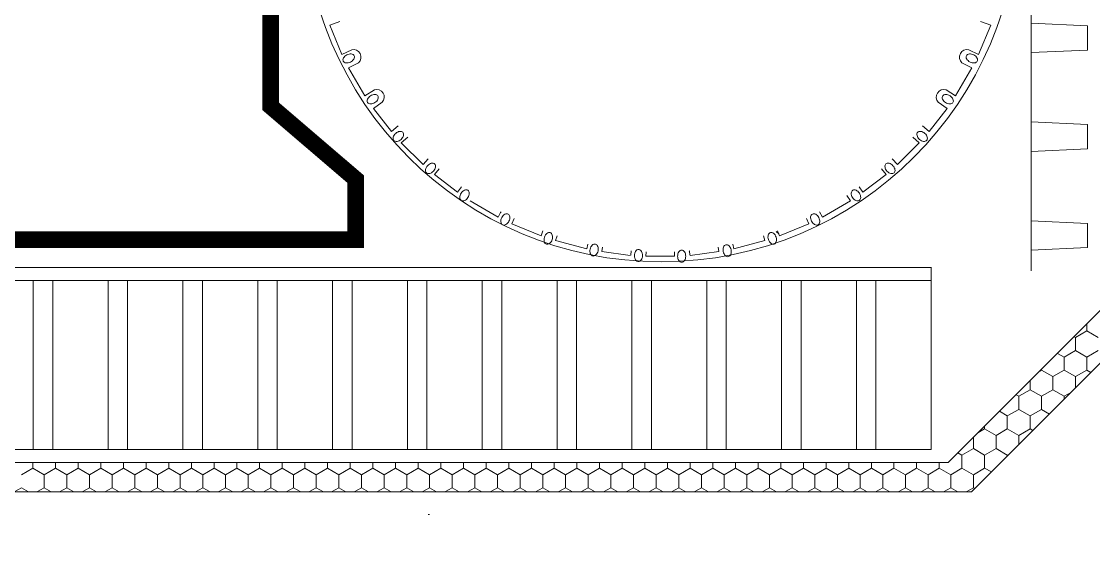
# Model space of a CAD drawing. Header units: millimetres. Extents: x -1245 to 7283, y 1609 to 4579.
# Drawn here: x 5638.9 to 5768.9, y 2996.7 to 3062.2 of the extents above; entities that cross this region are included whole.
import ezdxf

# ---------------------------------------------------------------- set-up
doc = ezdxf.new("R2010")
doc.units = ezdxf.units.MM

msp = doc.modelspace()

# ---------------------------------------------------------------- hatches: boundary and pattern name
at = {"lineweight": 5}
h = msp.add_hatch(dxfattribs=at)
h.set_pattern_fill('AR-CONC', color=256)
h.set_pattern_definition([(50, (-4596.65, 1603.03), (182.1847, -15.939), [19.05, -209.55]), (355, (-4596.65, 1603.03), (-35.2434, 191.057), [15.24, -167.6406]), (100.4514, (-4581.46, 1601.7), (146.9412, 175.1178), [16.19, -178.0902]), (46.1842, (-4596.65, 1653.83), (271.079, -42.0423), [28.575, -314.325]), (96.6356, (-4574.06, 1650.32), (237.404, 247.426), [24.285, -267.1356]), (351.1842, (-4596.65, 1653.83), (237.404, 247.426), [22.86, -251.46]), (21, (-4571.25, 1641.13), (151.6144, -102.2652), [19.05, -209.55]), (326, (-4571.25, 1641.13), (61.802, 184.188), [15.24, -167.64]), (71.4514, (-4558.61, 1632.6), (213.4164, 81.9228), [16.19, -178.09]), (37.5, (-4596.646, 1603.026), (3.0886, 84.55504), [0, -165.608, 0, -170.18, 0, -168.275]), (7.5, (-4596.65, 1603.03), (66.8197, 100.1806), [0, -97.028, 0, -161.798, 0, -64.135]), (327.5, (-4653.29, 1603.026), (135.5906, -5.72874), [0, -63.5, 0, -198.12, 0, -262.89]), (317.5, (-4678.69, 1603.03), (148.1292, 25.4265), [0, -82.55, 0, -131.572, 0, -186.69])])
h.paths.add_polyline_path([(5919.24, 3505.11), (5774.1, 3505.11), (5774.1, 3025.08), (5754.1, 3005.08), (3666.85, 3005.08), (3646.85, 3025.08), (3646.85, 3505.11), (3501.7, 3505.11), (3501.7, 2859.93), (3646.85, 2859.93), (5774.1, 2859.93), (5919.24, 2859.93)])

# ---------------------------------------------------------------- linework, layer by layer
for p, q in [((5761.36, 3252.31), (5761.36, 3031.94)), ((5676.26, 3061.78), (5677.49, 3062.22)), ((5677.73, 3058.22), (5676.26, 3061.78)), ((5754.98, 3058.22), (5756.45, 3061.78)), ((5756.45, 3061.78), (5755.22, 3062.22)), ((5677.73, 3058.22), (5678.92, 3058.78)), ((5754.98, 3058.22), (5753.79, 3058.78)), ((5678.55, 3056.57), (5679.75, 3057.2)), ((5680.53, 3053.17), (5678.55, 3056.57)), ((5752.18, 3053.17), (5754.16, 3056.57)), ((5754.16, 3056.57), (5752.96, 3057.2)), ((5680.53, 3053.17), (5681.67, 3053.91)), ((5752.18, 3053.17), (5751.04, 3053.91)), ((5681.56, 3051.65), (5682.63, 3052.41)), ((5683.73, 3048.85), (5681.56, 3051.65)), ((5748.98, 3048.85), (5751.15, 3051.65)), ((5751.15, 3051.65), (5750.07, 3052.41)), ((5683.73, 3048.85), (5684.56, 3049.55)), ((5748.98, 3048.85), (5748.15, 3049.55)), ((5684.94, 3047.47), (5685.71, 3048.17)), ((5687.58, 3044.84), (5684.94, 3047.47)), ((5745.13, 3044.84), (5747.77, 3047.47)), ((5747.77, 3047.47), (5747, 3048.17)), ((5687.58, 3044.84), (5688.21, 3045.54)), ((5745.13, 3044.84), (5744.5, 3045.54)), ((5688.96, 3043.63), (5689.53, 3044.32)), ((5691.76, 3041.47), (5688.96, 3043.63)), ((5740.94, 3041.47), (5743.75, 3043.63)), ((5743.75, 3043.63), (5743.18, 3044.32)), ((5691.76, 3041.47), (5692.24, 3042.14)), ((5739.42, 3040.44), (5738.99, 3041.1)), ((5740.94, 3041.47), (5740.47, 3042.14)), ((5696.69, 3038.47), (5693.29, 3040.44)), ((5736.02, 3038.47), (5739.42, 3040.44)), ((5696.69, 3038.47), (5697.02, 3039.1)), ((5696.97, 3039.01), (5697.05, 3039.09)), ((5736.02, 3038.47), (5735.69, 3039.1)), ((5698.34, 3037.66), (5698.63, 3038.28)), ((5701.91, 3036.19), (5698.34, 3037.66)), ((5730.8, 3036.19), (5734.37, 3037.66)), ((5734.37, 3037.66), (5734.08, 3038.28)), ((5701.91, 3036.19), (5702.12, 3036.78)), ((5703.65, 3035.61), (5703.83, 3036.18)), ((5729.06, 3035.61), (5728.88, 3036.18)), ((5730.73, 3036.41), (5730.42, 3036.72)), ((5730.8, 3036.19), (5730.59, 3036.78)), ((5707.45, 3034.61), (5703.65, 3035.61)), ((5707.45, 3034.61), (5707.57, 3035.17)), ((5709.26, 3034.26), (5709.35, 3034.81)), ((5709.35, 3034.8), (5709.33, 3034.82)), ((5723.45, 3034.26), (5723.36, 3034.81)), ((5725.26, 3034.61), (5725.14, 3035.17)), ((5725.26, 3034.61), (5729.06, 3035.61)), ((5712.71, 3033.81), (5709.26, 3034.26)), ((5712.77, 3033.82), (5712.82, 3034.36)), ((5714.61, 3033.71), (5714.63, 3034.24)), ((5714.61, 3033.71), (5718.1, 3033.71)), ((5718.1, 3033.71), (5718.08, 3034.24)), ((5719.9, 3034.31), (5719.85, 3034.36)), ((5719.94, 3033.82), (5719.89, 3034.36)), ((5720, 3033.81), (5723.45, 3034.26)), ((5508.85, 3032.34), (5749.27, 3032.34)), ((5749.23, 3032.34), (5749.23, 3010.24)), ((5515.56, 3030.76), (5749.23, 3030.76)), ((5640.29, 3030.76), (5640.29, 3010.24)), ((5642.66, 3030.76), (5642.66, 3010.24)), ((5649.37, 3030.76), (5649.37, 3010.24)), ((5651.74, 3030.76), (5651.74, 3010.24)), ((5658.45, 3030.76), (5658.45, 3010.24)), ((5660.81, 3030.76), (5660.81, 3010.24)), ((5667.52, 3030.76), (5667.52, 3010.24)), ((5669.89, 3030.76), (5669.89, 3010.24)), ((5676.6, 3030.76), (5676.6, 3010.24)), ((5678.97, 3030.76), (5678.97, 3010.24)), ((5685.68, 3030.76), (5685.68, 3010.24)), ((5688.05, 3030.76), (5688.05, 3010.24)), ((5694.76, 3030.76), (5694.76, 3010.24)), ((5697.13, 3030.76), (5697.13, 3010.24)), ((5703.84, 3030.76), (5703.84, 3010.24)), ((5706.21, 3030.76), (5706.21, 3010.24)), ((5712.92, 3030.76), (5712.92, 3010.24)), ((5715.28, 3030.76), (5715.28, 3010.24)), ((5721.99, 3030.76), (5721.99, 3010.24)), ((5724.36, 3030.76), (5724.36, 3010.24)), ((5731.07, 3030.76), (5731.07, 3010.24)), ((5733.44, 3030.76), (5733.44, 3010.24)), ((5740.15, 3030.76), (5740.15, 3010.24)), ((5742.52, 3030.76), (5742.52, 3010.24)), ((5515.56, 3010.24), (5749.23, 3010.24))]:
    msp.add_line(p, q, dxfattribs=at)
at = {"linetype": 'Continuous', "lineweight": 5}
for p, q in [((5768.09, 3024.63), (5768.09, 3025.45)), ((5768.09, 3024.63), (5766.71, 3023.84)), ((5769.46, 3023.84), (5768.09, 3024.63)), ((5766.71, 3023.84), (5766.56, 3023.92)), ((5766.71, 3022.25), (5766.71, 3023.84)), ((5765.34, 3021.46), (5764.55, 3021.91)), ((5766.71, 3022.25), (5765.34, 3021.46)), ((5765.34, 3019.87), (5765.34, 3021.46)), ((5768.09, 3021.46), (5766.71, 3022.25)), ((5769.46, 3022.25), (5768.09, 3021.46)), ((5768.09, 3019.87), (5768.09, 3021.46)), ((5762.59, 3019.87), (5762.4, 3019.76)), ((5762.59, 3019.87), (5762.59, 3019.95)), ((5763.96, 3019.08), (5762.59, 3019.87)), ((5765.34, 3019.87), (5763.96, 3019.08)), ((5763.96, 3017.49), (5763.96, 3019.08)), ((5766.71, 3019.08), (5765.34, 3019.87)), ((5768.09, 3019.87), (5766.71, 3019.08)), ((5766.71, 3017.69), (5766.71, 3019.08)), ((5768.6, 3019.58), (5768.09, 3019.87)), ((5761.21, 3017.49), (5761.21, 3018.57)), ((5759.84, 3016.7), (5759.52, 3016.88)), ((5761.21, 3017.49), (5759.84, 3016.7)), ((5759.84, 3015.11), (5759.84, 3016.7)), ((5762.59, 3016.7), (5761.21, 3017.49)), ((5763.96, 3017.49), (5762.59, 3016.7)), ((5762.59, 3015.11), (5762.59, 3016.7)), ((5765.34, 3016.7), (5763.96, 3017.49)), ((5766.23, 3017.21), (5765.34, 3016.7)), ((5765.34, 3016.32), (5765.34, 3016.7)), ((5759.84, 3015.11), (5758.46, 3014.31)), ((5761.21, 3014.31), (5759.84, 3015.11)), ((5762.59, 3015.11), (5761.21, 3014.31)), ((5763.56, 3014.54), (5762.59, 3015.11)), ((5758.46, 3014.31), (5757.5, 3014.87)), ((5758.46, 3012.73), (5758.46, 3014.31)), ((5761.21, 3012.73), (5761.21, 3014.31)), ((5755.71, 3012.73), (5754.89, 3012.25)), ((5755.71, 3012.73), (5755.71, 3013.08)), ((5757.09, 3011.93), (5755.71, 3012.73)), ((5758.46, 3012.73), (5757.09, 3011.93)), ((5759.84, 3011.93), (5758.46, 3012.73)), ((5761.21, 3012.73), (5759.84, 3011.93)), ((5761.55, 3012.53), (5761.21, 3012.73)), ((5754.34, 3010.35), (5754.34, 3011.7)), ((5757.09, 3010.35), (5757.09, 3011.93)), ((5759.84, 3010.82), (5759.84, 3011.93)), ((5752.96, 3009.55), (5752.47, 3009.83)), ((5754.34, 3010.35), (5752.96, 3009.55)), ((5755.71, 3009.55), (5754.34, 3010.35)), ((5757.09, 3010.35), (5755.71, 3009.55)), ((5758.46, 3009.55), (5757.09, 3010.35)), ((5640.23, 3007.96), (5640.23, 3008.66)), ((5642.98, 3007.96), (5642.98, 3008.66)), ((5645.73, 3007.96), (5645.73, 3008.66)), ((5648.48, 3007.96), (5648.48, 3008.66)), ((5651.23, 3007.96), (5651.23, 3008.66)), ((5653.98, 3007.96), (5653.98, 3008.66)), ((5656.73, 3007.96), (5656.73, 3008.66)), ((5659.48, 3007.96), (5659.48, 3008.66)), ((5662.23, 3007.96), (5662.23, 3008.66)), ((5664.98, 3007.96), (5664.98, 3008.66)), ((5667.73, 3007.96), (5667.73, 3008.66)), ((5670.47, 3007.96), (5670.47, 3008.66)), ((5673.22, 3007.96), (5673.22, 3008.66)), ((5675.97, 3007.96), (5675.97, 3008.66)), ((5678.72, 3007.96), (5678.72, 3008.66)), ((5681.47, 3007.96), (5681.47, 3008.66)), ((5684.22, 3007.96), (5684.22, 3008.66)), ((5686.97, 3007.96), (5686.97, 3008.66)), ((5689.72, 3007.96), (5689.72, 3008.66)), ((5692.47, 3007.96), (5692.47, 3008.66)), ((5695.22, 3007.96), (5695.22, 3008.66)), ((5697.97, 3007.96), (5697.97, 3008.66)), ((5700.72, 3007.96), (5700.72, 3008.66)), ((5703.47, 3007.96), (5703.47, 3008.66)), ((5706.22, 3007.96), (5706.22, 3008.66)), ((5708.97, 3007.96), (5708.97, 3008.66)), ((5711.72, 3007.96), (5711.72, 3008.66)), ((5714.47, 3007.96), (5714.47, 3008.66)), ((5717.22, 3007.96), (5717.22, 3008.66)), ((5719.97, 3007.96), (5719.97, 3008.66)), ((5722.72, 3007.96), (5722.72, 3008.66)), ((5725.47, 3007.96), (5725.47, 3008.66)), ((5728.22, 3007.96), (5728.22, 3008.66)), ((5730.97, 3007.96), (5730.97, 3008.66)), ((5733.72, 3007.96), (5733.72, 3008.66)), ((5736.47, 3007.96), (5736.47, 3008.66)), ((5739.22, 3007.96), (5739.22, 3008.66)), ((5741.97, 3007.96), (5741.97, 3008.66)), ((5744.71, 3007.96), (5744.71, 3008.66)), ((5747.46, 3007.96), (5747.46, 3008.66)), ((5750.21, 3007.96), (5750.21, 3008.66)), ((5752.96, 3007.96), (5752.96, 3009.55)), ((5755.71, 3007.96), (5755.71, 3009.55)), ((5758.72, 3009.7), (5758.46, 3009.55)), ((5758.46, 3009.44), (5758.46, 3009.55)), ((5640.23, 3007.96), (5638.85, 3007.17)), ((5641.6, 3007.17), (5640.23, 3007.96)), ((5642.98, 3007.96), (5641.6, 3007.17)), ((5641.6, 3005.58), (5641.6, 3007.17)), ((5644.35, 3007.17), (5642.98, 3007.96)), ((5645.73, 3007.96), (5644.35, 3007.17)), ((5644.35, 3005.58), (5644.35, 3007.17)), ((5647.1, 3007.17), (5645.73, 3007.96)), ((5648.48, 3007.96), (5647.1, 3007.17)), ((5647.1, 3005.58), (5647.1, 3007.17)), ((5649.85, 3007.17), (5648.48, 3007.96)), ((5651.23, 3007.96), (5649.85, 3007.17)), ((5649.85, 3005.58), (5649.85, 3007.17)), ((5652.6, 3007.17), (5651.23, 3007.96)), ((5653.98, 3007.96), (5652.6, 3007.17)), ((5652.6, 3005.58), (5652.6, 3007.17)), ((5655.35, 3007.17), (5653.98, 3007.96)), ((5656.73, 3007.96), (5655.35, 3007.17)), ((5655.35, 3005.58), (5655.35, 3007.17)), ((5658.1, 3007.17), (5656.73, 3007.96)), ((5659.48, 3007.96), (5658.1, 3007.17)), ((5658.1, 3005.58), (5658.1, 3007.17)), ((5660.85, 3007.17), (5659.48, 3007.96)), ((5662.23, 3007.96), (5660.85, 3007.17)), ((5660.85, 3005.58), (5660.85, 3007.17)), ((5663.6, 3007.17), (5662.23, 3007.96)), ((5664.98, 3007.96), (5663.6, 3007.17)), ((5663.6, 3005.58), (5663.6, 3007.17)), ((5666.35, 3007.17), (5664.98, 3007.96)), ((5667.73, 3007.96), (5666.35, 3007.17)), ((5666.35, 3005.58), (5666.35, 3007.17)), ((5669.1, 3007.17), (5667.73, 3007.96)), ((5670.47, 3007.96), (5669.1, 3007.17)), ((5669.1, 3005.58), (5669.1, 3007.17)), ((5671.85, 3007.17), (5670.47, 3007.96)), ((5673.22, 3007.96), (5671.85, 3007.17)), ((5671.85, 3005.58), (5671.85, 3007.17)), ((5674.6, 3007.17), (5673.22, 3007.96)), ((5675.97, 3007.96), (5674.6, 3007.17)), ((5674.6, 3005.58), (5674.6, 3007.17)), ((5677.35, 3007.17), (5675.97, 3007.96)), ((5678.72, 3007.96), (5677.35, 3007.17)), ((5677.35, 3005.58), (5677.35, 3007.17)), ((5680.1, 3007.17), (5678.72, 3007.96)), ((5681.47, 3007.96), (5680.1, 3007.17)), ((5680.1, 3005.58), (5680.1, 3007.17)), ((5682.85, 3007.17), (5681.47, 3007.96)), ((5684.22, 3007.96), (5682.85, 3007.17)), ((5682.85, 3005.58), (5682.85, 3007.17)), ((5685.6, 3007.17), (5684.22, 3007.96)), ((5686.97, 3007.96), (5685.6, 3007.17)), ((5685.6, 3005.58), (5685.6, 3007.17)), ((5688.35, 3007.17), (5686.97, 3007.96)), ((5689.72, 3007.96), (5688.35, 3007.17)), ((5688.35, 3005.58), (5688.35, 3007.17)), ((5691.1, 3007.17), (5689.72, 3007.96)), ((5692.47, 3007.96), (5691.1, 3007.17)), ((5691.1, 3005.58), (5691.1, 3007.17)), ((5693.85, 3007.17), (5692.47, 3007.96)), ((5695.22, 3007.96), (5693.85, 3007.17)), ((5693.85, 3005.58), (5693.85, 3007.17)), ((5696.6, 3007.17), (5695.22, 3007.96)), ((5697.97, 3007.96), (5696.6, 3007.17)), ((5696.6, 3005.58), (5696.6, 3007.17)), ((5699.35, 3007.17), (5697.97, 3007.96)), ((5700.72, 3007.96), (5699.35, 3007.17)), ((5699.35, 3005.58), (5699.35, 3007.17)), ((5702.1, 3007.17), (5700.72, 3007.96)), ((5703.47, 3007.96), (5702.1, 3007.17)), ((5702.1, 3005.58), (5702.1, 3007.17)), ((5704.85, 3007.17), (5703.47, 3007.96)), ((5706.22, 3007.96), (5704.85, 3007.17)), ((5704.85, 3005.58), (5704.85, 3007.17)), ((5707.59, 3007.17), (5706.22, 3007.96)), ((5708.97, 3007.96), (5707.59, 3007.17)), ((5707.59, 3005.58), (5707.59, 3007.17)), ((5710.34, 3007.17), (5708.97, 3007.96)), ((5711.72, 3007.96), (5710.34, 3007.17)), ((5710.34, 3005.58), (5710.34, 3007.17)), ((5713.09, 3007.17), (5711.72, 3007.96)), ((5714.47, 3007.96), (5713.09, 3007.17)), ((5713.09, 3005.58), (5713.09, 3007.17)), ((5715.84, 3007.17), (5714.47, 3007.96)), ((5717.22, 3007.96), (5715.84, 3007.17)), ((5715.84, 3005.58), (5715.84, 3007.17)), ((5718.59, 3007.17), (5717.22, 3007.96)), ((5719.97, 3007.96), (5718.59, 3007.17)), ((5718.59, 3005.58), (5718.59, 3007.17)), ((5721.34, 3007.17), (5719.97, 3007.96)), ((5722.72, 3007.96), (5721.34, 3007.17)), ((5721.34, 3005.58), (5721.34, 3007.17)), ((5724.09, 3007.17), (5722.72, 3007.96)), ((5725.47, 3007.96), (5724.09, 3007.17)), ((5724.09, 3005.58), (5724.09, 3007.17)), ((5726.84, 3007.17), (5725.47, 3007.96)), ((5728.22, 3007.96), (5726.84, 3007.17)), ((5726.84, 3005.58), (5726.84, 3007.17)), ((5729.59, 3007.17), (5728.22, 3007.96)), ((5730.97, 3007.96), (5729.59, 3007.17)), ((5729.59, 3005.58), (5729.59, 3007.17)), ((5732.34, 3007.17), (5730.97, 3007.96)), ((5733.72, 3007.96), (5732.34, 3007.17)), ((5732.34, 3005.58), (5732.34, 3007.17)), ((5735.09, 3007.17), (5733.72, 3007.96)), ((5736.47, 3007.96), (5735.09, 3007.17)), ((5735.09, 3005.58), (5735.09, 3007.17)), ((5737.84, 3007.17), (5736.47, 3007.96)), ((5739.22, 3007.96), (5737.84, 3007.17)), ((5737.84, 3005.58), (5737.84, 3007.17)), ((5740.59, 3007.17), (5739.22, 3007.96)), ((5741.97, 3007.96), (5740.59, 3007.17)), ((5740.59, 3005.58), (5740.59, 3007.17)), ((5743.34, 3007.17), (5741.97, 3007.96)), ((5744.71, 3007.96), (5743.34, 3007.17)), ((5743.34, 3005.58), (5743.34, 3007.17)), ((5746.09, 3007.17), (5744.71, 3007.96)), ((5747.46, 3007.96), (5746.09, 3007.17)), ((5746.09, 3005.58), (5746.09, 3007.17)), ((5748.84, 3007.17), (5747.46, 3007.96)), ((5750.21, 3007.96), (5748.84, 3007.17)), ((5748.84, 3005.58), (5748.84, 3007.17)), ((5751.59, 3007.17), (5750.21, 3007.96)), ((5752.96, 3007.96), (5751.59, 3007.17)), ((5751.59, 3005.58), (5751.59, 3007.17)), ((5754.34, 3007.17), (5752.96, 3007.96)), ((5755.71, 3007.96), (5754.34, 3007.17)), ((5754.34, 3005.58), (5754.34, 3007.17)), ((5756.52, 3007.5), (5755.71, 3007.96)), ((5638.85, 3005.58), (5637.98, 3005.08)), ((5639.73, 3005.08), (5638.85, 3005.58)), ((5641.6, 3005.58), (5640.73, 3005.08)), ((5642.48, 3005.08), (5641.6, 3005.58)), ((5644.35, 3005.58), (5643.48, 3005.08)), ((5645.23, 3005.08), (5644.35, 3005.58)), ((5647.1, 3005.58), (5646.23, 3005.08)), ((5647.98, 3005.08), (5647.1, 3005.58)), ((5649.85, 3005.58), (5648.98, 3005.08)), ((5650.73, 3005.08), (5649.85, 3005.58)), ((5652.6, 3005.58), (5651.73, 3005.08)), ((5653.48, 3005.08), (5652.6, 3005.58)), ((5655.35, 3005.58), (5654.48, 3005.08)), ((5656.23, 3005.08), (5655.35, 3005.58)), ((5658.1, 3005.58), (5657.23, 3005.08)), ((5658.98, 3005.08), (5658.1, 3005.58)), ((5660.85, 3005.58), (5659.98, 3005.08)), ((5661.73, 3005.08), (5660.85, 3005.58)), ((5663.6, 3005.58), (5662.72, 3005.08)), ((5664.48, 3005.08), (5663.6, 3005.58)), ((5666.35, 3005.58), (5665.47, 3005.08)), ((5667.23, 3005.08), (5666.35, 3005.58)), ((5669.1, 3005.58), (5668.22, 3005.08)), ((5669.98, 3005.08), (5669.1, 3005.58)), ((5671.85, 3005.58), (5670.97, 3005.08)), ((5672.73, 3005.08), (5671.85, 3005.58)), ((5674.6, 3005.58), (5673.72, 3005.08)), ((5675.48, 3005.08), (5674.6, 3005.58)), ((5677.35, 3005.58), (5676.47, 3005.08)), ((5678.22, 3005.08), (5677.35, 3005.58)), ((5680.1, 3005.58), (5679.22, 3005.08)), ((5680.97, 3005.08), (5680.1, 3005.58)), ((5682.85, 3005.58), (5681.97, 3005.08)), ((5683.72, 3005.08), (5682.85, 3005.58)), ((5685.6, 3005.58), (5684.72, 3005.08)), ((5686.47, 3005.08), (5685.6, 3005.58)), ((5688.35, 3005.58), (5687.47, 3005.08)), ((5689.22, 3005.08), (5688.35, 3005.58)), ((5691.1, 3005.58), (5690.22, 3005.08)), ((5691.97, 3005.08), (5691.1, 3005.58)), ((5693.85, 3005.58), (5692.97, 3005.08)), ((5694.72, 3005.08), (5693.85, 3005.58)), ((5696.6, 3005.58), (5695.72, 3005.08)), ((5697.47, 3005.08), (5696.6, 3005.58)), ((5699.35, 3005.58), (5698.47, 3005.08)), ((5700.22, 3005.08), (5699.35, 3005.58)), ((5702.1, 3005.58), (5701.22, 3005.08)), ((5702.97, 3005.08), (5702.1, 3005.58)), ((5704.85, 3005.58), (5703.97, 3005.08)), ((5705.72, 3005.08), (5704.85, 3005.58)), ((5707.59, 3005.58), (5706.72, 3005.08)), ((5708.47, 3005.08), (5707.59, 3005.58)), ((5710.34, 3005.58), (5709.47, 3005.08)), ((5711.22, 3005.08), (5710.34, 3005.58)), ((5713.09, 3005.58), (5712.22, 3005.08)), ((5713.97, 3005.08), (5713.09, 3005.58)), ((5715.84, 3005.58), (5714.97, 3005.08)), ((5716.72, 3005.08), (5715.84, 3005.58)), ((5718.59, 3005.58), (5717.72, 3005.08)), ((5719.47, 3005.08), (5718.59, 3005.58)), ((5721.34, 3005.58), (5720.47, 3005.08)), ((5722.22, 3005.08), (5721.34, 3005.58)), ((5724.09, 3005.58), (5723.22, 3005.08)), ((5724.97, 3005.08), (5724.09, 3005.58)), ((5726.84, 3005.58), (5725.97, 3005.08)), ((5727.72, 3005.08), (5726.84, 3005.58)), ((5729.59, 3005.58), (5728.72, 3005.08)), ((5730.47, 3005.08), (5729.59, 3005.58)), ((5732.34, 3005.58), (5731.47, 3005.08)), ((5733.22, 3005.08), (5732.34, 3005.58)), ((5735.09, 3005.58), (5734.22, 3005.08)), ((5735.97, 3005.08), (5735.09, 3005.58)), ((5737.84, 3005.58), (5736.96, 3005.08)), ((5738.72, 3005.08), (5737.84, 3005.58)), ((5740.59, 3005.58), (5739.71, 3005.08)), ((5741.47, 3005.08), (5740.59, 3005.58)), ((5743.34, 3005.58), (5742.46, 3005.08)), ((5744.22, 3005.08), (5743.34, 3005.58)), ((5746.09, 3005.58), (5745.21, 3005.08)), ((5746.97, 3005.08), (5746.09, 3005.58)), ((5748.84, 3005.58), (5747.96, 3005.08)), ((5749.72, 3005.08), (5748.84, 3005.58)), ((5751.59, 3005.58), (5750.71, 3005.08)), ((5752.46, 3005.08), (5751.59, 3005.58)), ((5754.34, 3005.58), (5753.46, 3005.08)), ((5754.51, 3005.49), (5754.34, 3005.58))]:
    msp.add_line(p, q, dxfattribs=at)
at = {"lineweight": 5}
for points in [[(5769.94, 3263.79), (5769.94, 3492.63), (5774.1, 3492.63), (5774.1, 3025.08), (5754.1, 3005.08), (5286.96, 3005.08)], [(5284.89, 3008.66), (5751.3, 3008.66), (5769.94, 3027.3), (5769.94, 3247.36)], [(5761.36, 3062.01), (5768.2, 3061.69), (5768.2, 3058.75), (5761.36, 3058.44)], [(5761.36, 3050.01), (5768.2, 3049.69), (5768.2, 3046.75), (5761.36, 3046.44)], [(5761.36, 3038.01), (5768.2, 3037.69), (5768.2, 3034.75), (5761.36, 3034.44)]]:
    msp.add_lwpolyline(points, dxfattribs=at)
at = {"lineweight": 5, "const_width": 2}
msp.add_lwpolyline([(4123.59, 3080.33), (4123.59, 3087.08), (4132.52, 3106.5), (4143.95, 3119.17), (4159.99, 3124.29), (4177.52, 3125.34), (4189.3, 3123.34), (4205.09, 3114.51), (4215.82, 3102.58), (4221.66, 3090.82), (4223.26, 3077.24), (4221.25, 3063.17), (4216.81, 3051.25), (4208.13, 3042.47), (4197.63, 3035.71), (4422.1, 3035.71), (5679.41, 3035.71), (5679.41, 3043.06), (5669.09, 3051.91), (5669.09, 3068.11), (5668.66, 3070.15)], dxfattribs=at)
at = {"lineweight": 5}
for points in [[(5679.09, 3058.19, 0.107125), (5678.86, 3058.27, 0.079695), (5678.61, 3058.26, 0.134749), (5678.09, 3057.99, 0.079695), (5677.93, 3057.8, 0.107125), (5677.86, 3057.57, 0.285686), (5678.02, 3057.26, 0.107125), (5678.25, 3057.18, 0.079695), (5678.5, 3057.19, 0.134343), (5679.02, 3057.45)], [(5679.02, 3057.46, 0.079695), (5679.18, 3057.65, 0.107125), (5679.25, 3057.88, 0.285255), (5679.09, 3058.19)], [(5754.21, 3057.19, -0.135505), (5753.69, 3057.46, -0.079695), (5753.53, 3057.65, -0.107125), (5753.46, 3057.88, -0.28692), (5753.62, 3058.19, -0.107125), (5753.85, 3058.27, -0.079695), (5754.1, 3058.26, -0.135911), (5754.62, 3057.99, -0.079695), (5754.78, 3057.8, -0.107125), (5754.85, 3057.57, -0.286489), (5754.69, 3057.26, -0.107125), (5754.46, 3057.18, -0.079695), (5754.21, 3057.19, -0.067313)], [(5680.98, 3052.99, -0.13632), (5681.47, 3053.31, -0.079695), (5681.72, 3053.35, -0.107125), (5681.95, 3053.29, -0.285082), (5682.14, 3053, -0.107125), (5682.1, 3052.77, -0.079695), (5681.96, 3052.55, -0.135915), (5681.47, 3052.24, -0.079695), (5681.23, 3052.2, -0.107125), (5680.99, 3052.25, -0.284651), (5680.8, 3052.55, -0.107125), (5680.85, 3052.78, -0.079695), (5680.98, 3052.99, -0.067313)], [(5751.23, 3053.31, 0.079695), (5750.99, 3053.35, 0.107125), (5750.76, 3053.29, 0.285251), (5750.56, 3053, 0.107125), (5750.61, 3052.77, 0.079695), (5750.74, 3052.55, 0.13648), (5751.24, 3052.24, 0.079695), (5751.48, 3052.2, 0.107125), (5751.71, 3052.25, 0.28482), (5751.91, 3052.55, 0.107125), (5751.86, 3052.78, 0.079695), (5751.73, 3052.99, 0.134339), (5751.24, 3053.31)], [(5685.11, 3048.13, 0.079695), (5685.2, 3048.36, 0.107125), (5685.21, 3048.59, 0.286934), (5684.97, 3048.85, 0.107125), (5684.74, 3048.87, 0.079695), (5684.5, 3048.79, 0.135518), (5684.07, 3048.4, 0.079695), (5683.97, 3048.17, 0.107125), (5683.96, 3047.93, 0.286503), (5684.2, 3047.67, 0.107125), (5684.43, 3047.65, 0.079695), (5684.67, 3047.73, 0.135113), (5685.1, 3048.13)], [(5748.04, 3047.73, -0.134736), (5747.6, 3048.13, -0.079695), (5747.51, 3048.36, -0.107125), (5747.5, 3048.59, -0.286103), (5747.74, 3048.85, -0.107125), (5747.97, 3048.87, -0.079695), (5748.21, 3048.79, -0.135141), (5748.64, 3048.4, -0.079695), (5748.74, 3048.17, -0.107125), (5748.75, 3047.93, -0.285672), (5748.51, 3047.67, -0.107125), (5748.28, 3047.65, -0.079695), (5748.04, 3047.73, -0.067313)], [(5687.95, 3044.46, -0.135334), (5688.35, 3044.89, -0.079695), (5688.58, 3044.99, -0.107125), (5688.82, 3045, -0.286738), (5689.08, 3044.76, -0.107125), (5689.09, 3044.52, -0.079695), (5689.01, 3044.28, -0.134928), (5688.62, 3043.85, -0.079695), (5688.39, 3043.75, -0.107125), (5688.15, 3043.75, -0.286307), (5687.89, 3043.98, -0.107125), (5687.88, 3044.22, -0.079695), (5687.95, 3044.46, -0.067313)], [(5744.36, 3044.89, 0.079695), (5744.13, 3044.99, 0.107125), (5743.89, 3045, 0.286299), (5743.63, 3044.76, 0.107125), (5743.62, 3044.52, 0.079695), (5743.69, 3044.28, 0.13492), (5744.09, 3043.85, 0.079695), (5744.32, 3043.75, 0.107125), (5744.56, 3043.75, 0.285868), (5744.82, 3043.98, 0.107125), (5744.83, 3044.22, 0.079695), (5744.75, 3044.46, 0.135326), (5744.36, 3044.89)], [(5693.15, 3041.1, 0.079695), (5693.19, 3041.35, 0.107125), (5693.13, 3041.58, 0.286908), (5692.84, 3041.77, 0.107125), (5692.6, 3041.72, 0.079695), (5692.39, 3041.59, 0.135494), (5692.08, 3041.1, 0.079695), (5692.04, 3040.85, 0.107125), (5692.09, 3040.62, 0.286477), (5692.39, 3040.43, 0.107125), (5692.62, 3040.47, 0.079695), (5692.83, 3040.61, 0.135088), (5693.15, 3041.1)], [(5739.87, 3040.61, -0.13476), (5739.56, 3041.1, -0.079695), (5739.52, 3041.35, -0.107125), (5739.58, 3041.58, -0.286128), (5739.87, 3041.77, -0.107125), (5740.11, 3041.72, -0.079695), (5740.32, 3041.59, -0.135165), (5740.63, 3041.1, -0.079695), (5740.67, 3040.85, -0.107125), (5740.61, 3040.62, -0.285698), (5740.32, 3040.43, -0.107125), (5740.09, 3040.47, -0.079695), (5739.88, 3040.61, -0.067313)], [(5697.03, 3038.12, -0.135309), (5697.3, 3038.64, -0.079695), (5697.5, 3038.8, -0.107125), (5697.72, 3038.86, -0.286712), (5698.03, 3038.7, -0.107125), (5698.11, 3038.48, -0.079695), (5698.1, 3038.23, -0.134904), (5697.83, 3037.71, -0.079695), (5697.63, 3037.55, -0.107125), (5697.4, 3037.48, -0.286281), (5697.09, 3037.65, -0.107125), (5697.01, 3037.87, -0.079695), (5697.03, 3038.12, -0.067313)], [(5735.41, 3038.64, 0.079695), (5735.21, 3038.8, 0.107125), (5734.99, 3038.86, 0.286324), (5734.67, 3038.7, 0.107125), (5734.6, 3038.48, 0.079695), (5734.61, 3038.23, 0.134944), (5734.88, 3037.71, 0.079695), (5735.08, 3037.55, 0.107125), (5735.31, 3037.48, 0.285894), (5735.62, 3037.65, 0.107125), (5735.7, 3037.87, 0.079695), (5735.68, 3038.12, 0.13535), (5735.41, 3038.64)], [(5703.29, 3036.02, 0.079695), (5703.26, 3036.27, 0.107125), (5703.14, 3036.48, 0.286978), (5702.81, 3036.58, 0.107125), (5702.59, 3036.48, 0.079695), (5702.43, 3036.29, 0.135559), (5702.25, 3035.73, 0.079695), (5702.28, 3035.48, 0.107125), (5702.4, 3035.27, 0.286547), (5702.73, 3035.17, 0.107125), (5702.95, 3035.28, 0.079695), (5703.11, 3035.46, 0.135154), (5703.29, 3036.02)], [(5729.6, 3035.47, -0.134694), (5729.42, 3036.02, -0.079695), (5729.45, 3036.27, -0.107125), (5729.57, 3036.48, -0.286059), (5729.9, 3036.58, -0.107125), (5730.12, 3036.48, -0.079695), (5730.28, 3036.29, -0.1351), (5730.46, 3035.73, -0.079695), (5730.42, 3035.48, -0.107125), (5730.31, 3035.27, -0.285628), (5729.98, 3035.17, -0.107125), (5729.76, 3035.28, -0.079695), (5729.6, 3035.46, -0.067313)], [(5707.82, 3034.26, -0.135968), (5707.95, 3034.84, -0.079695), (5708.1, 3035.04, -0.107125), (5708.3, 3035.16, -0.284708), (5708.64, 3035.09, -0.107125), (5708.77, 3034.89, -0.079695), (5708.83, 3034.65, -0.135562), (5708.7, 3034.08, -0.079695), (5708.55, 3033.87, -0.107125), (5708.35, 3033.75, -0.286981), (5708.01, 3033.82, -0.107125), (5707.87, 3034.02, -0.079695), (5707.82, 3034.27, -0.067313)], [(5713.26, 3033.49, -0.135576), (5713.26, 3034.08, -0.079695), (5713.36, 3034.3, -0.107125), (5713.53, 3034.47, -0.286996), (5713.89, 3034.47, -0.107125), (5714.06, 3034.3, -0.079695), (5714.16, 3034.07, -0.135171), (5714.16, 3033.49, -0.079695), (5714.05, 3033.26, -0.107125), (5713.88, 3033.1, -0.286565), (5713.53, 3033.1, -0.107125), (5713.36, 3033.26, -0.079695), (5713.26, 3033.49, -0.067313)], [(5724.85, 3034.76, 0.079695), (5724.7, 3034.96, 0.107125), (5724.5, 3035.09, 0.285625), (5724.15, 3035.01, 0.107125), (5724.02, 3034.82, 0.079695), (5723.97, 3034.57, 0.134286), (5724.09, 3034, 0.079695), (5724.24, 3033.8, 0.107125), (5724.44, 3033.67, 0.285194), (5724.79, 3033.75, 0.107125), (5724.92, 3033.95, 0.079695), (5724.97, 3034.19, 0.133881), (5724.85, 3034.76)], [(5718.5, 3033.41, -0.135576), (5718.5, 3034, -0.079695), (5718.61, 3034.23, -0.107125), (5718.78, 3034.39, -0.286996), (5719.13, 3034.39, -0.107125), (5719.3, 3034.23, -0.079695), (5719.4, 3034, -0.135171), (5719.4, 3033.41, -0.079695), (5719.3, 3033.18, -0.107125), (5719.13, 3033.02, -0.286565), (5718.77, 3033.02, -0.107125), (5718.6, 3033.19, -0.079695), (5718.5, 3033.41, -0.067313)]]:
    msp.add_lwpolyline(points, format="xyb", dxfattribs=at)
at = {"linetype": 'Continuous', "lineweight": 5}
msp.add_circle((5716.47, 3076.38), 43.35, dxfattribs=at)
at = {"lineweight": 5}
for centre, start, end in [((5679.13, 3057.88), 312.3124, 103.0068), ((5753.58, 3057.88), 76.9932, 227.6876), ((5681.95, 3053.03), 317.4616, 108.156), ((5750.75, 3053.03), 71.844, 222.5384)]:
    msp.add_arc(centre, 0.922, start, end, dxfattribs=at)

doc.saveas('drawing.dxf')
